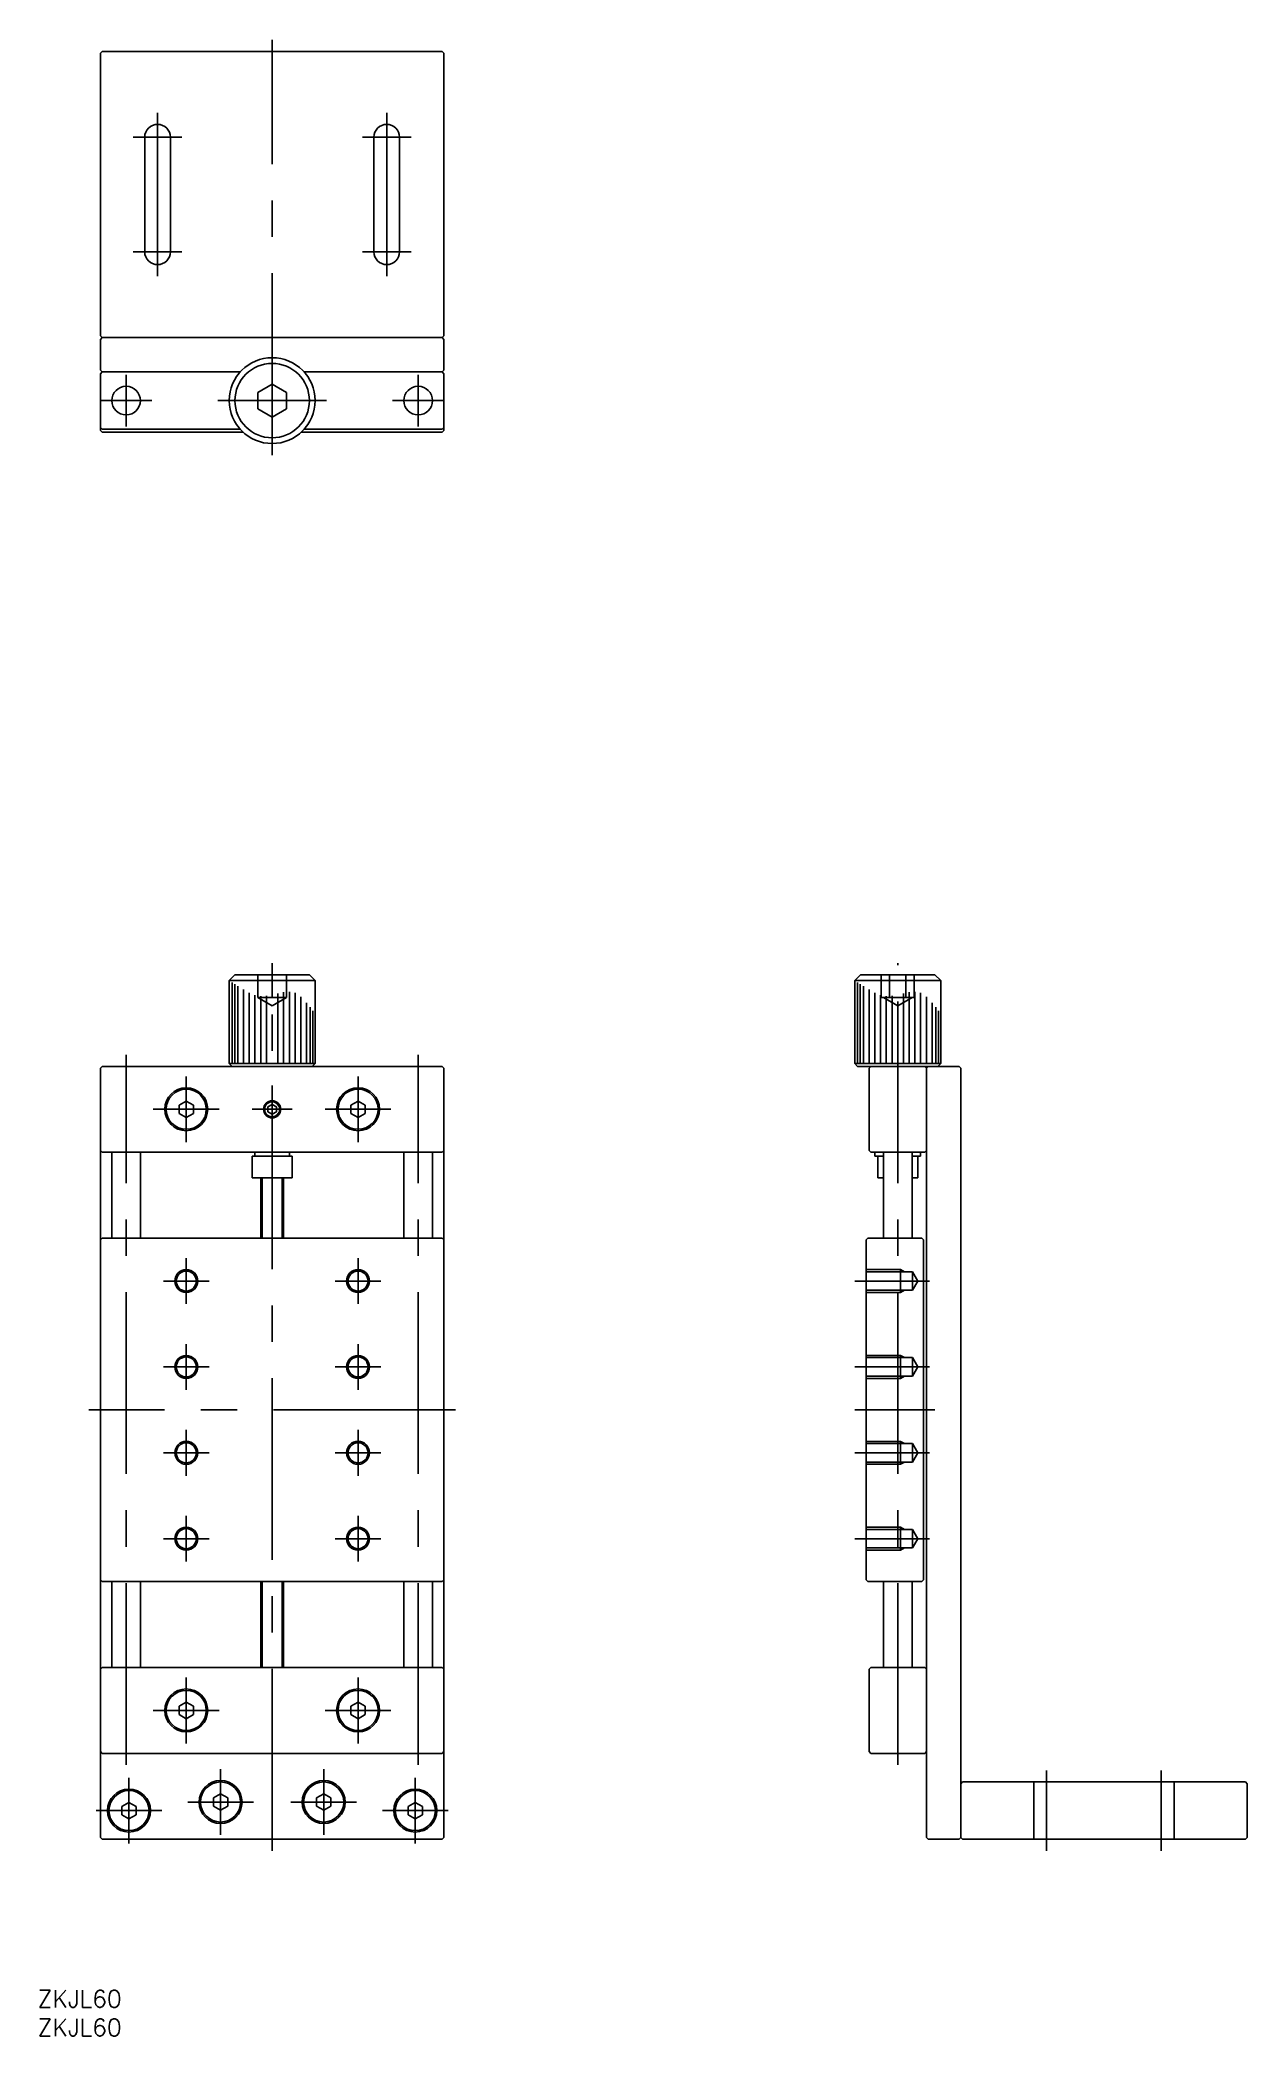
# Model space of a CAD drawing. Extents: x -41 to 170, y -286 to 63.
import ezdxf

# ---------------------------------------------------------------- set-up
doc = ezdxf.new("R2010")
doc.units = 0
doc.linetypes.add('CENTER', pattern=[50.8, 31.75, -6.35, 6.35, -6.35])
doc.linetypes.add('DASHED', pattern=[19.05, 12.7, -6.35])
doc.layers.get('0').update_dxf_attribs({"linetype": 'CONTINUOUS'})
doc.layers.add('CENTER', color=1, linetype='CONTINUOUS')
doc.styles.get("Standard").update_dxf_attribs({"font": 'txt.shx', "height": 3, "bigfont": 'bigfont.shx'})

msp = doc.modelspace()

# ---------------------------------------------------------------- linework, layer by layer
at = {"color": 7, "linetype": 'CONTINUOUS'}
for p, q in [((-29.7, 61), (-30, 60.7)), ((-30, 60.7), (-30, 11.3)), ((29.7, 61), (-29.7, 61)), ((29.7, 61), (30, 60.7)), ((30, 11.3), (30, 60.7)), ((-22.25, 46), (-22.25, 26)), ((-17.75, 46), (-17.75, 26)), ((17.75, 46), (17.75, 26)), ((22.25, 46), (22.25, 26)), ((-29.7, 11), (-30, 11.3)), ((-30, 10.7), (-29.7, 11)), ((-30, 5.3), (-30, 10.7)), ((29.7, 11), (-29.7, 11)), ((29.7, 11), (30, 11.3)), ((29.7, 11), (30, 10.7)), ((30, 5.3), (30, 10.7)), ((-30, 5.3), (-29.7, 5)), ((-30, 4.7), (-29.7, 5)), ((-30, 4.7), (-30, -5.2)), ((-5.59, 5), (-29.7, 5)), ((29.7, 5), (5.59, 5)), ((30, 5.3), (29.7, 5)), ((30, 4.7), (29.7, 5)), ((30, 4.7), (30, -5.2)), ((0, 2.89), (-2.5, 1.44)), ((-2.5, 1.44), (-2.5, -1.44)), ((2.5, 1.44), (0, 2.89)), ((2.5, -1.44), (2.5, 1.44)), ((-2.5, -1.44), (0, -2.89)), ((0, -2.89), (2.5, -1.44)), ((-30, -4.7), (-29.7, -5)), ((-29.7, -5.5), (-30, -5.2)), ((-5.59, -5), (-29.7, -5)), ((-5.1, -5.5), (-29.7, -5.5)), ((29.7, -5.5), (5.1, -5.5)), ((29.7, -5), (5.59, -5)), ((30, -4.7), (29.7, -5)), ((30, -5.2), (29.7, -5.5)), ((-6.5, -100.28), (-7.5, -101.28)), ((6.5, -100.28), (-6.5, -100.28)), ((6.5, -100.28), (7.5, -101.28)), ((102.74, -100.28), (101.74, -101.28)), ((115.74, -100.28), (102.74, -100.28)), ((115.74, -100.28), (116.74, -101.28)), ((-7.5, -101.28), (7.5, -101.28)), ((-7.5, -115.78), (-7.5, -101.28)), ((-7, -115.78), (-7, -101.62)), ((-6.54, -115.78), (-6.54, -101.93)), ((-6, -115.78), (-6, -102.28)), ((-5, -115.78), (-5, -102.88)), ((-4, -115.78), (-4, -103.42)), ((-3, -115.78), (-3, -103.84)), ((-2, -115.78), (-2, -104.03)), ((-1, -115.78), (-1, -103.99)), ((1, -115.78), (1, -103.57)), ((2, -115.78), (2, -103.34)), ((3, -115.78), (3, -103.26)), ((4, -115.78), (4, -103.46)), ((5, -115.78), (5, -104.14)), ((7.5, -115.78), (7.5, -101.28)), ((101.74, -101.28), (116.74, -101.28)), ((101.74, -115.78), (101.74, -101.28)), ((102.24, -115.78), (102.24, -101.62)), ((102.7, -115.78), (102.7, -101.93)), ((103.24, -115.78), (103.24, -102.28)), ((104.24, -115.78), (104.24, -102.88)), ((105.24, -115.78), (105.24, -103.42)), ((106.24, -115.78), (106.24, -103.84)), ((107.24, -115.78), (107.24, -104.03)), ((108.24, -115.78), (108.24, -103.99)), ((110.24, -115.78), (110.24, -103.57)), ((111.24, -115.78), (111.24, -103.34)), ((112.24, -115.78), (112.24, -103.26)), ((113.24, -115.78), (113.24, -103.46)), ((114.24, -115.78), (114.24, -104.14)), ((116.74, -115.78), (116.74, -101.28)), ((6, -115.78), (6, -105.16)), ((6.64, -115.78), (6.64, -105.94)), ((7.11, -115.78), (7.11, -106.56)), ((115.24, -115.78), (115.24, -105.16)), ((115.87, -115.78), (115.87, -105.94)), ((116.34, -115.78), (116.34, -106.56)), ((-29.7, -116.28), (-30, -116.58)), ((-30, -130.98), (-30, -116.58)), ((-29.7, -116.28), (29.7, -116.28)), ((-7.5, -115.78), (7.5, -115.78)), ((-7.5, -115.78), (-7, -116.28)), ((-7, -116.28), (7, -116.28)), ((7.5, -115.78), (7, -116.28)), ((29.7, -116.28), (30, -116.58)), ((30, -116.58), (30, -130.98)), ((101.74, -115.78), (116.74, -115.78)), ((101.74, -115.78), (102.24, -116.28)), ((102.24, -116.28), (116.24, -116.28)), ((104.54, -116.28), (104.24, -116.58)), ((104.24, -130.98), (104.24, -116.58)), ((113.94, -116.28), (104.54, -116.28)), ((113.94, -116.28), (114.24, -116.58)), ((114.24, -116.58), (114.54, -116.28)), ((114.24, -130.98), (114.24, -116.58)), ((114.54, -116.28), (119.94, -116.28)), ((116.24, -116.28), (116.74, -115.78)), ((120.24, -116.58), (119.94, -116.28)), ((120.24, -241.58), (120.24, -116.58)), ((-16.25, -123.06), (-15, -122.34)), ((-16.25, -124.5), (-16.25, -123.06)), ((-15, -125.23), (-16.25, -124.5)), ((-15, -122.34), (-13.75, -123.06)), ((-13.75, -124.5), (-15, -125.23)), ((-13.75, -123.06), (-13.75, -124.5)), ((0, -122.92), (-0.75, -123.35)), ((-0.75, -123.35), (-0.75, -124.21)), ((-0.75, -124.21), (0, -124.65)), ((0.75, -123.35), (0, -122.92)), ((0, -124.65), (0.75, -124.21)), ((0.75, -124.21), (0.75, -123.35)), ((13.75, -123.06), (15, -122.34)), ((13.75, -124.5), (13.75, -123.06)), ((15, -125.23), (13.75, -124.5)), ((15, -122.34), (16.25, -123.06)), ((16.25, -124.5), (15, -125.23)), ((16.25, -123.06), (16.25, -124.5)), ((-30, -130.98), (-30, -146.58)), ((-30, -130.98), (-29.7, -131.28)), ((29.7, -131.28), (-29.7, -131.28)), ((-28, -131.28), (-28, -146.28)), ((-23, -131.28), (-23, -146.28)), ((-3.5, -135.78), (-3.5, -131.98)), ((3.5, -131.98), (-3.5, -131.98)), ((-3, -131.98), (-3, -131.28)), ((3, -131.98), (3, -131.28)), ((3.5, -135.78), (3.5, -131.98)), ((23, -131.28), (23, -146.28)), ((28, -131.28), (28, -146.28)), ((29.7, -131.28), (30, -130.98)), ((30, -130.98), (30, -146.58)), ((104.24, -130.98), (104.54, -131.28)), ((113.94, -131.28), (104.54, -131.28)), ((105.24, -131.98), (105.24, -131.28)), ((106.74, -131.98), (105.24, -131.98)), ((105.74, -135.78), (105.74, -131.98)), ((106.74, -131.28), (106.74, -146.28)), ((111.74, -131.28), (111.74, -146.28)), ((113.24, -131.98), (111.74, -131.98)), ((112.74, -135.78), (112.74, -131.98)), ((113.24, -131.98), (113.24, -131.28)), ((113.94, -131.28), (114.24, -130.98)), ((114.24, -130.98), (114.24, -221.58)), ((3.5, -135.78), (-3.5, -135.78)), ((-2, -135.78), (-2, -146.28)), ((2, -146.28), (2, -135.78)), ((106.74, -135.78), (105.74, -135.78)), ((112.74, -135.78), (111.74, -135.78)), ((-29.7, -146.28), (-30, -146.58)), ((-29.7, -146.28), (29.7, -146.28)), ((29.7, -146.28), (30, -146.58)), ((104.04, -146.28), (103.74, -146.58)), ((113.44, -146.28), (104.04, -146.28)), ((113.44, -146.28), (113.74, -146.58)), ((-30, -205.98), (-30, -146.58)), ((30, -146.58), (30, -205.98)), ((103.74, -205.98), (103.74, -146.58)), ((113.74, -205.98), (113.74, -146.58)), ((-30, -205.98), (-30, -221.58)), ((-29.7, -206.28), (-30, -205.98)), ((29.7, -206.28), (-29.7, -206.28)), ((-28, -206.28), (-28, -221.28)), ((-23, -206.28), (-23, -221.28)), ((-2, -206.28), (-2, -221.28)), ((2, -206.28), (2, -221.28)), ((23, -206.28), (23, -221.28)), ((28, -206.28), (28, -221.28)), ((29.7, -206.28), (30, -205.98)), ((30, -205.98), (30, -221.58)), ((104.04, -206.28), (103.74, -205.98)), ((104.04, -206.28), (113.44, -206.28)), ((106.74, -206.28), (106.74, -221.28)), ((111.74, -206.28), (111.74, -221.28)), ((113.74, -205.98), (113.44, -206.28)), ((-29.7, -221.28), (-30, -221.58)), ((-30, -221.58), (-30, -235.98)), ((29.7, -221.28), (-29.7, -221.28)), ((29.7, -221.28), (30, -221.58)), ((30, -235.98), (30, -221.58)), ((104.54, -221.28), (104.24, -221.58)), ((104.24, -235.98), (104.24, -221.58)), ((113.94, -221.28), (104.54, -221.28)), ((113.94, -221.28), (114.24, -221.58)), ((114.24, -235.98), (114.24, -221.58)), ((-16.25, -228.06), (-15, -227.34)), ((-16.25, -229.5), (-16.25, -228.06)), ((-15, -230.23), (-16.25, -229.5)), ((-15, -227.34), (-13.75, -228.06)), ((-13.75, -229.5), (-15, -230.23)), ((-13.75, -228.06), (-13.75, -229.5)), ((13.75, -228.06), (15, -227.34)), ((13.75, -229.5), (13.75, -228.06)), ((15, -230.23), (13.75, -229.5)), ((15, -227.34), (16.25, -228.06)), ((16.25, -229.5), (15, -230.23)), ((16.25, -228.06), (16.25, -229.5)), ((-30, -235.98), (-30, -250.98)), ((-29.7, -236.28), (-30, -235.98)), ((-29.7, -236.28), (29.7, -236.28)), ((30, -235.98), (29.7, -236.28)), ((30, -250.98), (30, -235.98)), ((104.24, -235.98), (104.54, -236.28)), ((113.94, -236.28), (104.54, -236.28)), ((114.24, -235.98), (113.94, -236.28)), ((114.24, -235.98), (114.24, -250.98)), ((-9, -243.34), (-10.25, -244.06)), ((-10.25, -244.06), (-10.25, -245.5)), ((-7.75, -244.06), (-9, -243.34)), ((-7.75, -245.5), (-7.75, -244.06)), ((7.75, -244.06), (9, -243.34)), ((7.75, -245.5), (7.75, -244.06)), ((9, -243.34), (10.25, -244.06)), ((10.25, -244.06), (10.25, -245.5)), ((120.54, -241.28), (120.24, -241.58)), ((120.24, -250.98), (120.24, -241.58)), ((169.94, -241.28), (120.54, -241.28)), ((170.24, -241.58), (169.94, -241.28)), ((170.24, -241.58), (170.24, -250.98)), ((-25, -244.84), (-26.25, -245.56)), ((-26.25, -245.56), (-26.25, -247)), ((-26.25, -247), (-25, -247.73)), ((-23.75, -245.56), (-25, -244.84)), ((-25, -247.73), (-23.75, -247)), ((-23.75, -247), (-23.75, -245.56)), ((-10.25, -245.5), (-9, -246.23)), ((-9, -246.23), (-7.75, -245.5)), ((9, -246.23), (7.75, -245.5)), ((10.25, -245.5), (9, -246.23)), ((23.75, -245.56), (25, -244.84)), ((23.75, -247), (23.75, -245.56)), ((25, -247.73), (23.75, -247)), ((25, -244.84), (26.25, -245.56)), ((26.25, -247), (25, -247.73)), ((26.25, -245.56), (26.25, -247)), ((-30, -250.98), (-29.7, -251.28)), ((30, -250.98), (29.7, -251.28)), ((114.24, -250.98), (114.54, -251.28)), ((120.24, -250.98), (119.94, -251.28)), ((120.24, -250.98), (120.54, -251.28)), ((170.24, -250.98), (169.94, -251.28)), ((-29.7, -251.28), (29.7, -251.28)), ((119.94, -251.28), (114.54, -251.28)), ((120.54, -251.28), (169.94, -251.28))]:
    msp.add_line(p, q, dxfattribs=at)
at = {"color": 3, "linetype": 'DASHED'}
for p, q in [((-2.5, -100.28), (-2.5, -104.28)), ((0, -100.28), (0, -104.28)), ((2.5, -104.28), (2.5, -100.28)), ((106.35, -100.28), (106.35, -104.28)), ((107.79, -100.28), (107.79, -104.28)), ((110.68, -100.28), (110.68, -104.28)), ((112.12, -100.28), (112.12, -104.28)), ((-2.5, -104.28), (2.5, -104.28)), ((-2.5, -104.28), (0, -105.73)), ((2.5, -104.28), (0, -105.73)), ((112.12, -104.28), (106.35, -104.28)), ((106.74, -104.28), (109.24, -105.73)), ((111.74, -104.28), (109.24, -105.73)), ((103.74, -151.78), (109.74, -151.78)), ((103.74, -152.16), (111.84, -152.16)), ((109.74, -155.78), (109.74, -151.78)), ((109.74, -151.78), (110.39, -152.16)), ((111.84, -155.4), (111.84, -152.16)), ((111.84, -152.16), (112.77, -153.78)), ((103.74, -155.4), (111.84, -155.4)), ((103.74, -155.78), (109.74, -155.78)), ((109.74, -155.78), (110.39, -155.4)), ((111.84, -155.4), (112.77, -153.78)), ((103.74, -166.78), (109.74, -166.78)), ((103.74, -167.16), (111.84, -167.16)), ((109.74, -170.78), (109.74, -166.78)), ((109.74, -166.78), (110.39, -167.16)), ((111.84, -170.4), (111.84, -167.16)), ((111.84, -167.16), (112.77, -168.78)), ((103.74, -170.4), (111.84, -170.4)), ((103.74, -170.78), (109.74, -170.78)), ((109.74, -170.78), (110.39, -170.4)), ((111.84, -170.4), (112.77, -168.78)), ((103.74, -181.78), (109.74, -181.78)), ((103.74, -182.16), (111.84, -182.16)), ((109.74, -185.78), (109.74, -181.78)), ((109.74, -181.78), (110.39, -182.16)), ((111.84, -185.4), (111.84, -182.16)), ((111.84, -182.16), (112.77, -183.78)), ((111.84, -185.4), (112.77, -183.78)), ((103.74, -185.4), (111.84, -185.4)), ((103.74, -185.78), (109.74, -185.78)), ((109.74, -185.78), (110.39, -185.4)), ((103.74, -196.78), (109.74, -196.78)), ((103.74, -197.16), (111.84, -197.16)), ((109.74, -200.78), (109.74, -196.78)), ((109.74, -196.78), (110.39, -197.16)), ((111.84, -200.4), (111.84, -197.16)), ((111.84, -197.16), (112.77, -198.78)), ((103.74, -200.4), (111.84, -200.4)), ((103.74, -200.78), (109.74, -200.78)), ((109.74, -200.78), (110.39, -200.4)), ((111.84, -200.4), (112.77, -198.78)), ((132.99, -251.28), (132.99, -241.28)), ((157.49, -241.28), (157.49, -251.28))]:
    msp.add_line(p, q, dxfattribs=at)
at = {"color": 3, "linetype": 'CONTINUOUS'}
for p, q in [((-1.75, -135.78), (-1.75, -146.28)), ((1.75, -146.28), (1.75, -135.78)), ((-1.75, -206.28), (-1.75, -221.28)), ((1.75, -206.28), (1.75, -221.28))]:
    msp.add_line(p, q, dxfattribs=at)
at = {"color": 7, "linetype": 'CONTINUOUS'}
for centre, radius in [((0, 0), 7.5), ((0, 0), 6.5), ((-25.5, 0), 2.5), ((25.5, 0), 2.5), ((-15, -123.78), 3.75), ((-15, -123.78), 3.5), ((15, -123.78), 3.75), ((15, -123.78), 3.5), ((0, -123.78), 1.3), ((-15, -153.78), 1.75), ((15, -153.78), 1.75), ((-15, -168.78), 1.75), ((15, -168.78), 1.75), ((-15, -183.78), 1.75), ((15, -183.78), 1.75), ((-15, -198.78), 1.75), ((15, -198.78), 1.75), ((-15, -228.78), 3.75), ((-15, -228.78), 3.5), ((15, -228.78), 3.75), ((15, -228.78), 3.5), ((-25, -246.28), 3.75), ((-25, -246.28), 3.5), ((-9, -244.78), 3.75), ((-9, -244.78), 3.5), ((9, -244.78), 3.75), ((9, -244.78), 3.5), ((25, -246.28), 3.75), ((25, -246.28), 3.5)]:
    msp.add_circle(centre, radius, dxfattribs=at)
at = {"color": 3, "linetype": 'CONTINUOUS'}
for centre, radius in [((0, -123.78), 1.5), ((-15, -153.78), 2), ((15, -153.78), 2), ((-15, -168.78), 2), ((15, -168.78), 2), ((-15, -183.78), 2), ((15, -183.78), 2), ((-15, -198.78), 2), ((15, -198.78), 2)]:
    msp.add_circle(centre, radius, dxfattribs=at)
at = {"color": 7, "linetype": 'CONTINUOUS'}
for centre, start, end in [((-20, 46), 0, 180), ((20, 46), 0, 180), ((-20, 26), 180, 0), ((20, 26), 180, 0)]:
    msp.add_arc(centre, 2.25, start, end, dxfattribs=at)
at = {"layer": 'CENTER', "color": 1, "linetype": 'CENTER'}
for p, q in [((0, -9.5), (0, 63)), ((-20, 50.25), (-20, 21.75)), ((20, 21.75), (20, 50.25)), ((-15.75, 46), (-24.25, 46)), ((24.25, 46), (15.75, 46)), ((-15.75, 26), (-24.25, 26)), ((24.25, 26), (15.75, 26)), ((-25.5, -4.5), (-25.5, 4.5)), ((25.5, 4.5), (25.5, -4.5)), ((-30, 0), (-21, 0)), ((-9.5, 0), (9.5, 0)), ((21, 0), (30, 0)), ((0, -253.28), (0, -98.28)), ((109.24, -238.28), (109.24, -98.28)), ((-25.5, -238.28), (-25.5, -114.28)), ((25.5, -238.28), (25.5, -114.28)), ((-15, -129.53), (-15, -118.03)), ((15, -129.53), (15, -118.03)), ((0, -127.93), (0, -119.63)), ((-20.75, -123.78), (-9.25, -123.78)), ((-3.5, -123.78), (3.5, -123.78)), ((9.25, -123.78), (20.75, -123.78)), ((-15, -157.78), (-15, -149.78)), ((15, -157.78), (15, -149.78)), ((-19, -153.78), (-11, -153.78)), ((11, -153.78), (19, -153.78)), ((101.74, -153.78), (114.77, -153.78)), ((-15, -172.78), (-15, -164.78)), ((15, -172.78), (15, -164.78)), ((-19, -168.78), (-11, -168.78)), ((11, -168.78), (19, -168.78)), ((101.74, -168.78), (114.77, -168.78)), ((32, -176.28), (-32, -176.28)), ((101.74, -176.28), (115.74, -176.28)), ((-15, -187.78), (-15, -179.78)), ((15, -187.78), (15, -179.78)), ((-19, -183.78), (-11, -183.78)), ((11, -183.78), (19, -183.78)), ((101.74, -183.78), (114.77, -183.78)), ((-15, -202.78), (-15, -194.78)), ((15, -202.78), (15, -194.78)), ((-19, -198.78), (-11, -198.78)), ((11, -198.78), (19, -198.78)), ((101.74, -198.78), (114.77, -198.78)), ((-15, -223.03), (-15, -234.53)), ((15, -223.03), (15, -234.53)), ((-9.25, -228.78), (-20.75, -228.78)), ((20.75, -228.78), (9.25, -228.78)), ((-25, -252.03), (-25, -240.53)), ((-9, -250.53), (-9, -239.03)), ((9, -250.53), (9, -239.03)), ((25, -252.03), (25, -240.53)), ((135.24, -239.28), (135.24, -253.28)), ((155.24, -239.28), (155.24, -253.28)), ((-19.25, -246.28), (-30.75, -246.28)), ((-3.25, -244.78), (-14.75, -244.78)), ((3.25, -244.78), (14.75, -244.78)), ((19.25, -246.28), (30.75, -246.28))]:
    msp.add_line(p, q, dxfattribs=at)

# ---------------------------------------------------------------- texts
at = {"color": 7, "linetype": 'CONTINUOUS'}
for p in [(-40.94, -280.66), (-40.94, -285.66)]:
    msp.add_text('ZKJL60', height=3, dxfattribs=at).set_placement(p)

doc.saveas('drawing.dxf')
